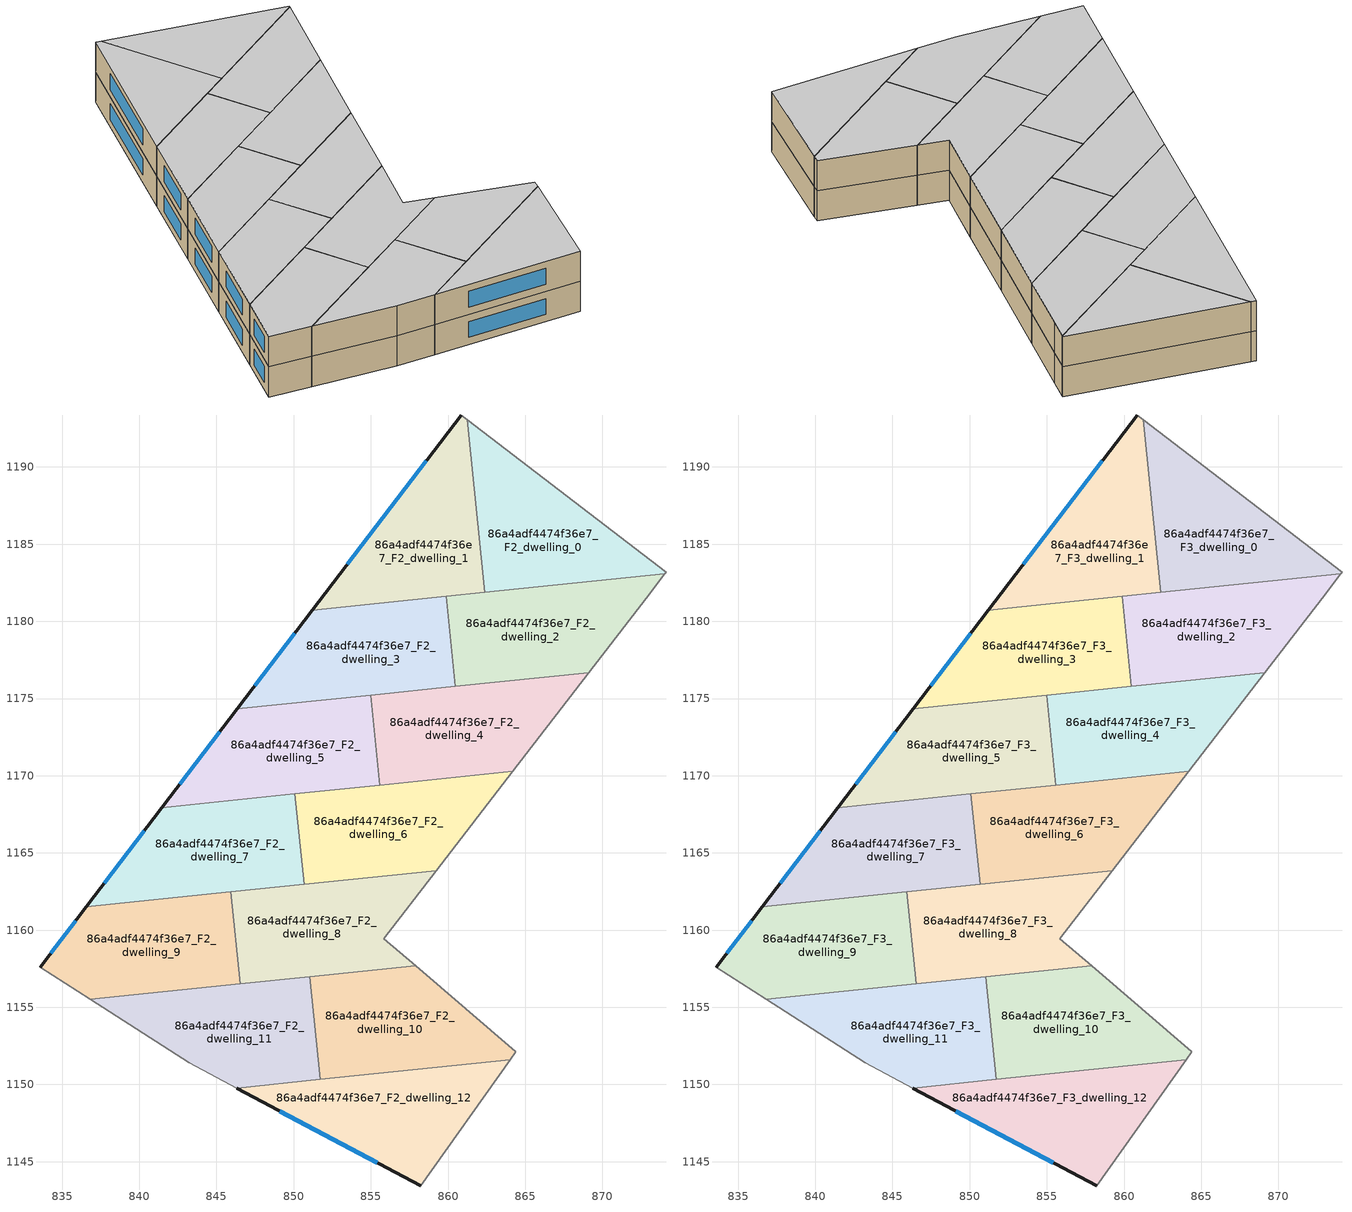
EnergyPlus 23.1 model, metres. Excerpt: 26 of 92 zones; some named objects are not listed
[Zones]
86a4adf4474f36e7_F2_dwelling_0
 floor to 86a4adf4474f36e7_F1_dwelling_0 (EU_floor_Construction): 874.12,1183.18 874.03,1183.07 862.39,1181.87 861.23,1193.07 z6
 wall adiabatic (EU_wall_Construction): 874.03,1183.07 874.12,1183.18 861.23,1193.07 z6:9
 wall to 86a4adf4474f36e7_F2_dwelling_1 (EU_wall_Construction): 861.23,1193.07 862.39,1181.87 z6:9
 wall to 86a4adf4474f36e7_F2_dwelling_2 (EU_wall_Construction): 862.39,1181.87 874.03,1183.07 z6:9
86a4adf4474f36e7_F2_dwelling_1
 floor to 86a4adf4474f36e7_F1_dwelling_1 (EU_floor_Construction): 861.23,1193.07 862.39,1181.87 851.21,1180.72 860.85,1193.37 z6
 wall outside (EU_wall_Construction): 860.85,1193.37 851.21,1180.72 z6:9
 wall adiabatic (EU_wall_Construction): 861.23,1193.07 860.85,1193.37 z6:9
 wall to 86a4adf4474f36e7_F2_dwelling_3 (EU_wall_Construction): 851.21,1180.72 859.88,1181.61 z6:9
 wall to 86a4adf4474f36e7_F2_dwelling_2 (EU_wall_Construction): 859.88,1181.61 862.39,1181.87 z6:9
 window (EU_Window_Construction): 858.59,1190.4 853.48,1183.69 z6.7:8.3
86a4adf4474f36e7_F2_dwelling_10
 floor to 86a4adf4474f36e7_F1_dwelling_10 (EU_floor_Construction): 864.39,1152.12 864.01,1151.59 851.72,1150.33 851.04,1156.98 857.9,1157.68 z6
 wall adiabatic (EU_wall_Construction): 864.01,1151.59 864.39,1152.12 857.9,1157.68 z6:9
 wall to 86a4adf4474f36e7_F2_dwelling_11 (EU_wall_Construction): 851.04,1156.98 851.72,1150.33 z6:9
 wall to 86a4adf4474f36e7_F2_dwelling_12 (EU_wall_Construction): 851.72,1150.33 864.01,1151.59 z6:9
 wall to 86a4adf4474f36e7_F2_dwelling_8 (EU_wall_Construction): 857.9,1157.68 851.04,1156.98 z6:9
86a4adf4474f36e7_F2_dwelling_11
 floor to 86a4adf4474f36e7_F1_dwelling_11 (EU_floor_Construction): 851.04,1156.98 851.72,1150.33 846.3,1149.77 843.22,1151.41 836.81,1155.51 z6
 wall adiabatic (EU_wall_Construction): 836.81,1155.51 843.22,1151.41 846.3,1149.77 z6:9
 wall to 86a4adf4474f36e7_F2_dwelling_9 (EU_wall_Construction): 846.53,1156.51 836.81,1155.51 z6:9
 wall to 86a4adf4474f36e7_F2_dwelling_12 (EU_wall_Construction): 846.3,1149.77 851.72,1150.33 z6:9
 wall to 86a4adf4474f36e7_F2_dwelling_8 (EU_wall_Construction): 851.04,1156.98 846.53,1156.51 z6:9
86a4adf4474f36e7_F2_dwelling_12
 floor to 86a4adf4474f36e7_F1_dwelling_12 (EU_floor_Construction): 864.01,1151.59 858.22,1143.43 846.3,1149.77 z6
 wall outside (EU_wall_Construction): 846.3,1149.77 858.22,1143.43 z6:9
 wall adiabatic (EU_wall_Construction): 858.22,1143.43 864.01,1151.59 z6:9
 window (EU_Window_Construction): 849.1,1148.28 855.42,1144.92 z6.7:8.3
86a4adf4474f36e7_F2_dwelling_2
 floor to 86a4adf4474f36e7_F1_dwelling_2 (EU_floor_Construction): 874.03,1183.07 872.83,1181.5 869.12,1176.68 860.48,1175.79 859.88,1181.61 z6
 wall adiabatic (EU_wall_Construction): 869.12,1176.68 872.83,1181.5 874.03,1183.07 z6:9
 wall to 86a4adf4474f36e7_F2_dwelling_3 (EU_wall_Construction): 859.88,1181.61 860.48,1175.79 z6:9
 wall to 86a4adf4474f36e7_F2_dwelling_4 (EU_wall_Construction): 860.48,1175.79 869.12,1176.68 z6:9
86a4adf4474f36e7_F2_dwelling_3
 floor to 86a4adf4474f36e7_F1_dwelling_3 (EU_floor_Construction): 859.88,1181.61 860.48,1175.79 846.34,1174.34 851.21,1180.72 z6
 wall outside (EU_wall_Construction): 851.21,1180.72 846.34,1174.34 z6:9
 wall to 86a4adf4474f36e7_F2_dwelling_5 (EU_wall_Construction): 846.34,1174.34 854.98,1175.23 z6:9
 wall to 86a4adf4474f36e7_F2_dwelling_4 (EU_wall_Construction): 854.98,1175.23 860.48,1175.79 z6:9
 window (EU_Window_Construction): 850.07,1179.22 847.49,1175.84 z6.7:8.3
86a4adf4474f36e7_F2_dwelling_4
 floor to 86a4adf4474f36e7_F1_dwelling_4 (EU_floor_Construction): 869.12,1176.68 864.19,1170.28 855.58,1169.39 854.98,1175.23 z6
 wall to 86a4adf4474f36e7_F2_dwelling_5 (EU_wall_Construction): 854.98,1175.23 855.58,1169.39 z6:9
 wall adiabatic (EU_wall_Construction): 864.19,1170.28 869.12,1176.68 z6:9
 wall to 86a4adf4474f36e7_F2_dwelling_6 (EU_wall_Construction): 855.58,1169.39 864.19,1170.28 z6:9
86a4adf4474f36e7_F2_dwelling_5
 floor to 86a4adf4474f36e7_F1_dwelling_5 (EU_floor_Construction): 854.98,1175.23 855.58,1169.39 841.46,1167.94 846.34,1174.34 z6
 wall outside (EU_wall_Construction): 846.34,1174.34 841.46,1167.94 z6:9
 wall to 86a4adf4474f36e7_F2_dwelling_7 (EU_wall_Construction): 841.46,1167.94 850.07,1168.83 z6:9
 wall to 86a4adf4474f36e7_F2_dwelling_6 (EU_wall_Construction): 850.07,1168.83 855.58,1169.39 z6:9
 window (EU_Window_Construction): 845.2,1172.84 842.61,1169.44 z6.7:8.3
86a4adf4474f36e7_F2_dwelling_6
 floor to 86a4adf4474f36e7_F1_dwelling_6 (EU_floor_Construction): 864.19,1170.28 859.25,1163.86 850.67,1162.98 850.07,1168.83 z6
 wall to 86a4adf4474f36e7_F2_dwelling_7 (EU_wall_Construction): 850.07,1168.83 850.67,1162.98 z6:9
 wall adiabatic (EU_wall_Construction): 859.25,1163.86 864.19,1170.28 z6:9
 wall to 86a4adf4474f36e7_F2_dwelling_8 (EU_wall_Construction): 850.67,1162.98 859.25,1163.86 z6:9
86a4adf4474f36e7_F2_dwelling_7
 floor to 86a4adf4474f36e7_F1_dwelling_7 (EU_floor_Construction): 850.07,1168.83 850.67,1162.98 836.57,1161.53 841.46,1167.94 z6
 wall outside (EU_wall_Construction): 841.46,1167.94 836.57,1161.53 z6:9
 wall to 86a4adf4474f36e7_F2_dwelling_9 (EU_wall_Construction): 836.57,1161.53 845.91,1162.49 z6:9
 wall to 86a4adf4474f36e7_F2_dwelling_8 (EU_wall_Construction): 845.91,1162.49 850.67,1162.98 z6:9
 window (EU_Window_Construction): 840.32,1166.44 837.72,1163.03 z6.7:8.3
86a4adf4474f36e7_F2_dwelling_8
 floor to 86a4adf4474f36e7_F1_dwelling_8 (EU_floor_Construction): 859.25,1163.86 855.84,1159.44 857.9,1157.68 846.53,1156.51 845.91,1162.49 z6
 wall adiabatic (EU_wall_Construction): 857.9,1157.68 855.84,1159.44 859.25,1163.86 z6:9
 wall to 86a4adf4474f36e7_F2_dwelling_9 (EU_wall_Construction): 845.91,1162.49 846.53,1156.51 z6:9
86a4adf4474f36e7_F2_dwelling_9
 floor to 86a4adf4474f36e7_F1_dwelling_9 (EU_floor_Construction): 845.91,1162.49 846.53,1156.51 836.81,1155.51 833.57,1157.59 836.57,1161.53 z6
 wall outside (EU_wall_Construction): 836.57,1161.53 833.57,1157.59 z6:9
 wall adiabatic (EU_wall_Construction): 833.57,1157.59 836.81,1155.51 z6:9
 window (EU_Window_Construction): 835.87,1160.6 834.27,1158.51 z6.7:8.3
86a4adf4474f36e7_F3_dwelling_0
 floor to 86a4adf4474f36e7_F2_dwelling_0 (EU_floor_Construction): 874.12,1183.18 874.03,1183.07 862.39,1181.87 861.23,1193.07 z9
 wall adiabatic (EU_wall_Construction): 874.03,1183.07 874.12,1183.18 861.23,1193.07 z9:12
 wall to 86a4adf4474f36e7_F3_dwelling_1 (EU_wall_Construction): 861.23,1193.07 862.39,1181.87 z9:12
 wall to 86a4adf4474f36e7_F3_dwelling_2 (EU_wall_Construction): 862.39,1181.87 874.03,1183.07 z9:12
 ceiling to 86a4adf4474f36e7_F4_dwelling_0 (EU_floor_Construction): 874.03,1183.07 874.12,1183.18 861.23,1193.07 862.39,1181.87 z12
86a4adf4474f36e7_F3_dwelling_1
 floor to 86a4adf4474f36e7_F2_dwelling_1 (EU_floor_Construction): 861.23,1193.07 862.39,1181.87 851.21,1180.72 860.85,1193.37 z9
 wall outside (EU_wall_Construction): 860.85,1193.37 851.21,1180.72 z9:12
 wall adiabatic (EU_wall_Construction): 861.23,1193.07 860.85,1193.37 z9:12
 wall to 86a4adf4474f36e7_F3_dwelling_3 (EU_wall_Construction): 851.21,1180.72 859.88,1181.61 z9:12
 wall to 86a4adf4474f36e7_F3_dwelling_2 (EU_wall_Construction): 859.88,1181.61 862.39,1181.87 z9:12
 window (EU_Window_Construction): 858.59,1190.4 853.48,1183.69 z9.7:11.3
 ceiling to 86a4adf4474f36e7_F4_dwelling_1 (EU_floor_Construction): 862.39,1181.87 861.23,1193.07 860.85,1193.37 851.21,1180.72 z12
86a4adf4474f36e7_F3_dwelling_10
 floor to 86a4adf4474f36e7_F2_dwelling_10 (EU_floor_Construction): 864.39,1152.12 864.01,1151.59 851.72,1150.33 851.04,1156.98 857.9,1157.68 z9
 wall adiabatic (EU_wall_Construction): 864.01,1151.59 864.39,1152.12 857.9,1157.68 z9:12
 wall to 86a4adf4474f36e7_F3_dwelling_11 (EU_wall_Construction): 851.04,1156.98 851.72,1150.33 z9:12
 wall to 86a4adf4474f36e7_F3_dwelling_12 (EU_wall_Construction): 851.72,1150.33 864.01,1151.59 z9:12
 wall to 86a4adf4474f36e7_F3_dwelling_8 (EU_wall_Construction): 857.9,1157.68 851.04,1156.98 z9:12
 ceiling to 86a4adf4474f36e7_F4_dwelling_10 (EU_floor_Construction): 864.01,1151.59 864.39,1152.12 857.9,1157.68 851.04,1156.98 851.72,1150.33 z12
86a4adf4474f36e7_F3_dwelling_11
 floor to 86a4adf4474f36e7_F2_dwelling_11 (EU_floor_Construction): 851.04,1156.98 851.72,1150.33 846.3,1149.77 843.22,1151.41 836.81,1155.51 z9
 wall adiabatic (EU_wall_Construction): 836.81,1155.51 843.22,1151.41 846.3,1149.77 z9:12
 wall to 86a4adf4474f36e7_F3_dwelling_9 (EU_wall_Construction): 846.53,1156.51 836.81,1155.51 z9:12
 wall to 86a4adf4474f36e7_F3_dwelling_12 (EU_wall_Construction): 846.3,1149.77 851.72,1150.33 z9:12
 wall to 86a4adf4474f36e7_F3_dwelling_8 (EU_wall_Construction): 851.04,1156.98 846.53,1156.51 z9:12
 ceiling to 86a4adf4474f36e7_F4_dwelling_11 (EU_floor_Construction): 851.72,1150.33 851.04,1156.98 836.81,1155.51 843.22,1151.41 846.3,1149.77 z12
86a4adf4474f36e7_F3_dwelling_12
 floor to 86a4adf4474f36e7_F2_dwelling_12 (EU_floor_Construction): 864.01,1151.59 858.22,1143.43 846.3,1149.77 z9
 wall outside (EU_wall_Construction): 846.3,1149.77 858.22,1143.43 z9:12
 wall adiabatic (EU_wall_Construction): 858.22,1143.43 864.01,1151.59 z9:12
 window (EU_Window_Construction): 849.1,1148.28 855.42,1144.92 z9.7:11.3
 ceiling to 86a4adf4474f36e7_F4_dwelling_12 (EU_floor_Construction): 858.22,1143.43 864.01,1151.59 846.3,1149.77 z12
86a4adf4474f36e7_F3_dwelling_2
 floor to 86a4adf4474f36e7_F2_dwelling_2 (EU_floor_Construction): 874.03,1183.07 872.83,1181.5 869.12,1176.68 860.48,1175.79 859.88,1181.61 z9
 wall adiabatic (EU_wall_Construction): 869.12,1176.68 872.83,1181.5 874.03,1183.07 z9:12
 wall to 86a4adf4474f36e7_F3_dwelling_3 (EU_wall_Construction): 859.88,1181.61 860.48,1175.79 z9:12
 wall to 86a4adf4474f36e7_F3_dwelling_4 (EU_wall_Construction): 860.48,1175.79 869.12,1176.68 z9:12
 ceiling to 86a4adf4474f36e7_F4_dwelling_2 (EU_floor_Construction): 869.12,1176.68 872.83,1181.5 874.03,1183.07 859.88,1181.61 860.48,1175.79 z12
86a4adf4474f36e7_F3_dwelling_3
 floor to 86a4adf4474f36e7_F2_dwelling_3 (EU_floor_Construction): 859.88,1181.61 860.48,1175.79 846.34,1174.34 851.21,1180.72 z9
 wall outside (EU_wall_Construction): 851.21,1180.72 846.34,1174.34 z9:12
 wall to 86a4adf4474f36e7_F3_dwelling_5 (EU_wall_Construction): 846.34,1174.34 854.98,1175.23 z9:12
 wall to 86a4adf4474f36e7_F3_dwelling_4 (EU_wall_Construction): 854.98,1175.23 860.48,1175.79 z9:12
 window (EU_Window_Construction): 850.07,1179.22 847.49,1175.84 z9.7:11.3
 ceiling to 86a4adf4474f36e7_F4_dwelling_3 (EU_floor_Construction): 860.48,1175.79 859.88,1181.61 851.21,1180.72 846.34,1174.34 z12
86a4adf4474f36e7_F3_dwelling_4
 floor to 86a4adf4474f36e7_F2_dwelling_4 (EU_floor_Construction): 869.12,1176.68 864.19,1170.28 855.58,1169.39 854.98,1175.23 z9
 wall to 86a4adf4474f36e7_F3_dwelling_5 (EU_wall_Construction): 854.98,1175.23 855.58,1169.39 z9:12
 wall adiabatic (EU_wall_Construction): 864.19,1170.28 869.12,1176.68 z9:12
 wall to 86a4adf4474f36e7_F3_dwelling_6 (EU_wall_Construction): 855.58,1169.39 864.19,1170.28 z9:12
 ceiling to 86a4adf4474f36e7_F4_dwelling_4 (EU_floor_Construction): 864.19,1170.28 869.12,1176.68 854.98,1175.23 855.58,1169.39 z12
86a4adf4474f36e7_F3_dwelling_5
 floor to 86a4adf4474f36e7_F2_dwelling_5 (EU_floor_Construction): 854.98,1175.23 855.58,1169.39 841.46,1167.94 846.34,1174.34 z9
 wall outside (EU_wall_Construction): 846.34,1174.34 841.46,1167.94 z9:12
 wall to 86a4adf4474f36e7_F3_dwelling_7 (EU_wall_Construction): 841.46,1167.94 850.07,1168.83 z9:12
 wall to 86a4adf4474f36e7_F3_dwelling_6 (EU_wall_Construction): 850.07,1168.83 855.58,1169.39 z9:12
 window (EU_Window_Construction): 845.2,1172.84 842.61,1169.44 z9.7:11.3
 ceiling to 86a4adf4474f36e7_F4_dwelling_5 (EU_floor_Construction): 855.58,1169.39 854.98,1175.23 846.34,1174.34 841.46,1167.94 z12
86a4adf4474f36e7_F3_dwelling_6
 floor to 86a4adf4474f36e7_F2_dwelling_6 (EU_floor_Construction): 864.19,1170.28 859.25,1163.86 850.67,1162.98 850.07,1168.83 z9
 wall to 86a4adf4474f36e7_F3_dwelling_7 (EU_wall_Construction): 850.07,1168.83 850.67,1162.98 z9:12
 wall adiabatic (EU_wall_Construction): 859.25,1163.86 864.19,1170.28 z9:12
 wall to 86a4adf4474f36e7_F3_dwelling_8 (EU_wall_Construction): 850.67,1162.98 859.25,1163.86 z9:12
 ceiling to 86a4adf4474f36e7_F4_dwelling_6 (EU_floor_Construction): 859.25,1163.86 864.19,1170.28 850.07,1168.83 850.67,1162.98 z12
86a4adf4474f36e7_F3_dwelling_7
 floor to 86a4adf4474f36e7_F2_dwelling_7 (EU_floor_Construction): 850.07,1168.83 850.67,1162.98 836.57,1161.53 841.46,1167.94 z9
 wall outside (EU_wall_Construction): 841.46,1167.94 836.57,1161.53 z9:12
 wall to 86a4adf4474f36e7_F3_dwelling_9 (EU_wall_Construction): 836.57,1161.53 845.91,1162.49 z9:12
 wall to 86a4adf4474f36e7_F3_dwelling_8 (EU_wall_Construction): 845.91,1162.49 850.67,1162.98 z9:12
 window (EU_Window_Construction): 840.32,1166.44 837.72,1163.03 z9.7:11.3
 ceiling to 86a4adf4474f36e7_F4_dwelling_7 (EU_floor_Construction): 850.67,1162.98 850.07,1168.83 841.46,1167.94 836.57,1161.53 z12
86a4adf4474f36e7_F3_dwelling_8
 floor to 86a4adf4474f36e7_F2_dwelling_8 (EU_floor_Construction): 859.25,1163.86 855.84,1159.44 857.9,1157.68 846.53,1156.51 845.91,1162.49 z9
 wall adiabatic (EU_wall_Construction): 857.9,1157.68 855.84,1159.44 859.25,1163.86 z9:12
 wall to 86a4adf4474f36e7_F3_dwelling_9 (EU_wall_Construction): 845.91,1162.49 846.53,1156.51 z9:12
 ceiling to 86a4adf4474f36e7_F4_dwelling_8 (EU_floor_Construction): 857.9,1157.68 855.84,1159.44 859.25,1163.86 845.91,1162.49 846.53,1156.51 z12
86a4adf4474f36e7_F3_dwelling_9
 floor to 86a4adf4474f36e7_F2_dwelling_9 (EU_floor_Construction): 845.91,1162.49 846.53,1156.51 836.81,1155.51 833.57,1157.59 836.57,1161.53 z9
 wall outside (EU_wall_Construction): 836.57,1161.53 833.57,1157.59 z9:12
 wall adiabatic (EU_wall_Construction): 833.57,1157.59 836.81,1155.51 z9:12
 window (EU_Window_Construction): 835.87,1160.6 834.27,1158.51 z9.7:11.3
 ceiling to 86a4adf4474f36e7_F4_dwelling_9 (EU_floor_Construction): 846.53,1156.51 845.91,1162.49 836.57,1161.53 833.57,1157.59 836.81,1155.51 z12
[Building]
EU S2 Campaign: North Axis=0; Terrain=City; Solar Distribution=FullExterior
[Site:Location]
Budapest.Ferenc.Liszt.Intl.AP: Latitude=47.437; Longitude=19.256; Time Zone=1; Elevation=185
[SizingPeriod:WeatherFileDays]
AnnualSizingPeriod: Begin Month=1; Begin Day of Month=1; End Month=12; End Day of Month=31; Day of Week for Start Day=Monday; Use Weather File Daylight Saving Period=No; Use Weather File Rain and Snow Indicators=No
[MATERIAL]
EU_InternalMass_Material: Roughness=MediumRough; Thickness=0.1; Conductivity=1; Density=1800; Specific Heat=900; Thermal Absorptance=0.9; Solar Absorptance=0.7; Visible Absorptance=0.7
[MATERIAL:NOMASS] Roughness=MediumRough; Thermal Absorptance=0.9; Solar Absorptance=0.7; Visible Absorptance=0.7
Name | Thermal Resistance
EU_wall_NoMass | 0.832559
EU_floor_NoMass | 0.872794
[WINDOWMATERIAL:SIMPLEGLAZINGSYSTEM]
EU_Window_SimpleGlazing: UFactor=2.79869; Solar Heat Gain Coefficient=0.75; Visible Transmittance=0.75
[CONSTRUCTION]
EU_wall_Construction: EU_wall_NoMass
EU_floor_Construction: EU_floor_NoMass
EU_Window_Construction: EU_Window_SimpleGlazing
EU_InternalMass_Construction: EU_InternalMass_Material
[ZONE] Type=1; Multiplier=1; Ceiling Height=autocalculate; Floor Area=autocalculate; Part of Total Floor Area=Yes
Name | Volume
86a4adf4474f36e7_F2_dwelling_0; 86a4adf4474f36e7_F3_dwelling_0 | 201.235
86a4adf4474f36e7_F2_dwelling_1; 86a4adf4474f36e7_F3_dwelling_1; 86a4adf4474f36e7_F2_dwelling_7; 86a4adf4474f36e7_F3_dwelling_7 | 201.223
86a4adf4474f36e7_F2_dwelling_10; 86a4adf4474f36e7_F3_dwelling_10 | 201.226
86a4adf4474f36e7_F2_dwelling_11; 86a4adf4474f36e7_F3_dwelling_11 | 201.24
86a4adf4474f36e7_F2_dwelling_12; 86a4adf4474f36e7_F3_dwelling_12 | 201.221
86a4adf4474f36e7_F2_dwelling_2; 86a4adf4474f36e7_F3_dwelling_2; 86a4adf4474f36e7_F2_dwelling_8; 86a4adf4474f36e7_F3_dwelling_8 | 201.218
86a4adf4474f36e7_F2_dwelling_3; 86a4adf4474f36e7_F3_dwelling_3 | 201.192
86a4adf4474f36e7_F2_dwelling_4; 86a4adf4474f36e7_F3_dwelling_4 | 201.239
86a4adf4474f36e7_F2_dwelling_5; 86a4adf4474f36e7_F3_dwelling_5 | 201.242
86a4adf4474f36e7_F2_dwelling_6; 86a4adf4474f36e7_F3_dwelling_6 | 201.22
86a4adf4474f36e7_F2_dwelling_9; 86a4adf4474f36e7_F3_dwelling_9 | 201.194
[INTERNALMASS] Construction=EU_InternalMass_Construction
Name | Zone or ZoneList | Surface Area
86a4adf4474f36e7_F2_dwelling_0_EU_InternalMass | 86a4adf4474f36e7_F2_dwelling_0 | 67.0786
86a4adf4474f36e7_F2_dwelling_1_EU_InternalMass | 86a4adf4474f36e7_F2_dwelling_1 | 67.0716
86a4adf4474f36e7_F2_dwelling_2_EU_InternalMass | 86a4adf4474f36e7_F2_dwelling_2 | 67.0738
86a4adf4474f36e7_F2_dwelling_3_EU_InternalMass | 86a4adf4474f36e7_F2_dwelling_3 | 67.0647
86a4adf4474f36e7_F2_dwelling_4_EU_InternalMass | 86a4adf4474f36e7_F2_dwelling_4 | 67.0797
86a4adf4474f36e7_F2_dwelling_5_EU_InternalMass | 86a4adf4474f36e7_F2_dwelling_5 | 67.0796
86a4adf4474f36e7_F2_dwelling_6_EU_InternalMass | 86a4adf4474f36e7_F2_dwelling_6 | 67.0741
86a4adf4474f36e7_F2_dwelling_7_EU_InternalMass | 86a4adf4474f36e7_F2_dwelling_7 | 67.0757
86a4adf4474f36e7_F2_dwelling_8_EU_InternalMass | 86a4adf4474f36e7_F2_dwelling_8 | 67.0721
86a4adf4474f36e7_F2_dwelling_9_EU_InternalMass | 86a4adf4474f36e7_F2_dwelling_9 | 67.0655
86a4adf4474f36e7_F2_dwelling_10_EU_InternalMass | 86a4adf4474f36e7_F2_dwelling_10 | 67.0737
86a4adf4474f36e7_F2_dwelling_11_EU_InternalMass | 86a4adf4474f36e7_F2_dwelling_11 | 67.0805
86a4adf4474f36e7_F2_dwelling_12_EU_InternalMass | 86a4adf4474f36e7_F2_dwelling_12 | 67.0738
86a4adf4474f36e7_F3_dwelling_0_EU_InternalMass | 86a4adf4474f36e7_F3_dwelling_0 | 67.0786
86a4adf4474f36e7_F3_dwelling_1_EU_InternalMass | 86a4adf4474f36e7_F3_dwelling_1 | 67.0716
86a4adf4474f36e7_F3_dwelling_2_EU_InternalMass | 86a4adf4474f36e7_F3_dwelling_2 | 67.0738
86a4adf4474f36e7_F3_dwelling_3_EU_InternalMass | 86a4adf4474f36e7_F3_dwelling_3 | 67.0647
86a4adf4474f36e7_F3_dwelling_4_EU_InternalMass | 86a4adf4474f36e7_F3_dwelling_4 | 67.0797
86a4adf4474f36e7_F3_dwelling_5_EU_InternalMass | 86a4adf4474f36e7_F3_dwelling_5 | 67.0796
86a4adf4474f36e7_F3_dwelling_6_EU_InternalMass | 86a4adf4474f36e7_F3_dwelling_6 | 67.0741
86a4adf4474f36e7_F3_dwelling_7_EU_InternalMass | 86a4adf4474f36e7_F3_dwelling_7 | 67.0757
86a4adf4474f36e7_F3_dwelling_8_EU_InternalMass | 86a4adf4474f36e7_F3_dwelling_8 | 67.0721
86a4adf4474f36e7_F3_dwelling_9_EU_InternalMass | 86a4adf4474f36e7_F3_dwelling_9 | 67.0655
86a4adf4474f36e7_F3_dwelling_10_EU_InternalMass | 86a4adf4474f36e7_F3_dwelling_10 | 67.0737
86a4adf4474f36e7_F3_dwelling_11_EU_InternalMass | 86a4adf4474f36e7_F3_dwelling_11 | 67.0805
86a4adf4474f36e7_F3_dwelling_12_EU_InternalMass | 86a4adf4474f36e7_F3_dwelling_12 | 67.0738
[OTHEREQUIPMENT] Fuel Type=Electricity; Design Level Calculation Method=Watts/Area; Power per Zone Floor Area=1; Fraction Latent=0; Fraction Radiant=0; Fraction Lost=0; Carbon Dioxide Generation Rate=0; EndUse Subcategory=EU_Step8_InternalGains
Name | Zone or ZoneList or Space or SpaceList | Schedule
EU_Step8_InternalGain_86a4adf4474f36e7_F2_dwelling_0_f000 | 86a4adf4474f36e7_F2_dwelling_0 | EU_Step8_GainSchedule_86a4adf4474f36e7_F2_dwelling_0_f000
EU_Step8_InternalGain_86a4adf4474f36e7_F2_dwelling_1_f000 | 86a4adf4474f36e7_F2_dwelling_1 | EU_Step8_GainSchedule_86a4adf4474f36e7_F2_dwelling_1_f000
EU_Step8_InternalGain_86a4adf4474f36e7_F2_dwelling_2_f000 | 86a4adf4474f36e7_F2_dwelling_2 | EU_Step8_GainSchedule_86a4adf4474f36e7_F2_dwelling_2_f000
EU_Step8_InternalGain_86a4adf4474f36e7_F2_dwelling_3_f000 | 86a4adf4474f36e7_F2_dwelling_3 | EU_Step8_GainSchedule_86a4adf4474f36e7_F2_dwelling_3_f000
EU_Step8_InternalGain_86a4adf4474f36e7_F2_dwelling_4_f000 | 86a4adf4474f36e7_F2_dwelling_4 | EU_Step8_GainSchedule_86a4adf4474f36e7_F2_dwelling_4_f000
EU_Step8_InternalGain_86a4adf4474f36e7_F2_dwelling_5_f000 | 86a4adf4474f36e7_F2_dwelling_5 | EU_Step8_GainSchedule_86a4adf4474f36e7_F2_dwelling_5_f000
EU_Step8_InternalGain_86a4adf4474f36e7_F2_dwelling_6_f000 | 86a4adf4474f36e7_F2_dwelling_6 | EU_Step8_GainSchedule_86a4adf4474f36e7_F2_dwelling_6_f000
EU_Step8_InternalGain_86a4adf4474f36e7_F2_dwelling_7_f000 | 86a4adf4474f36e7_F2_dwelling_7 | EU_Step8_GainSchedule_86a4adf4474f36e7_F2_dwelling_7_f000
EU_Step8_InternalGain_86a4adf4474f36e7_F2_dwelling_8_f000 | 86a4adf4474f36e7_F2_dwelling_8 | EU_Step8_GainSchedule_86a4adf4474f36e7_F2_dwelling_8_f000
EU_Step8_InternalGain_86a4adf4474f36e7_F2_dwelling_9_f000 | 86a4adf4474f36e7_F2_dwelling_9 | EU_Step8_GainSchedule_86a4adf4474f36e7_F2_dwelling_9_f000
EU_Step8_InternalGain_86a4adf4474f36e7_F2_dwelling_10_f000 | 86a4adf4474f36e7_F2_dwelling_10 | EU_Step8_GainSchedule_86a4adf4474f36e7_F2_dwelling_10_f000
EU_Step8_InternalGain_86a4adf4474f36e7_F2_dwelling_11_f000 | 86a4adf4474f36e7_F2_dwelling_11 | EU_Step8_GainSchedule_86a4adf4474f36e7_F2_dwelling_11_f000
EU_Step8_InternalGain_86a4adf4474f36e7_F2_dwelling_12_f000 | 86a4adf4474f36e7_F2_dwelling_12 | EU_Step8_GainSchedule_86a4adf4474f36e7_F2_dwelling_12_f000
EU_Step8_InternalGain_86a4adf4474f36e7_F3_dwelling_0_f000 | 86a4adf4474f36e7_F3_dwelling_0 | EU_Step8_GainSchedule_86a4adf4474f36e7_F3_dwelling_0_f000
EU_Step8_InternalGain_86a4adf4474f36e7_F3_dwelling_1_f000 | 86a4adf4474f36e7_F3_dwelling_1 | EU_Step8_GainSchedule_86a4adf4474f36e7_F3_dwelling_1_f000
EU_Step8_InternalGain_86a4adf4474f36e7_F3_dwelling_2_f000 | 86a4adf4474f36e7_F3_dwelling_2 | EU_Step8_GainSchedule_86a4adf4474f36e7_F3_dwelling_2_f000
EU_Step8_InternalGain_86a4adf4474f36e7_F3_dwelling_3_f000 | 86a4adf4474f36e7_F3_dwelling_3 | EU_Step8_GainSchedule_86a4adf4474f36e7_F3_dwelling_3_f000
EU_Step8_InternalGain_86a4adf4474f36e7_F3_dwelling_4_f000 | 86a4adf4474f36e7_F3_dwelling_4 | EU_Step8_GainSchedule_86a4adf4474f36e7_F3_dwelling_4_f000
EU_Step8_InternalGain_86a4adf4474f36e7_F3_dwelling_5_f000 | 86a4adf4474f36e7_F3_dwelling_5 | EU_Step8_GainSchedule_86a4adf4474f36e7_F3_dwelling_5_f000
EU_Step8_InternalGain_86a4adf4474f36e7_F3_dwelling_6_f000 | 86a4adf4474f36e7_F3_dwelling_6 | EU_Step8_GainSchedule_86a4adf4474f36e7_F3_dwelling_6_f000
EU_Step8_InternalGain_86a4adf4474f36e7_F3_dwelling_7_f000 | 86a4adf4474f36e7_F3_dwelling_7 | EU_Step8_GainSchedule_86a4adf4474f36e7_F3_dwelling_7_f000
EU_Step8_InternalGain_86a4adf4474f36e7_F3_dwelling_8_f000 | 86a4adf4474f36e7_F3_dwelling_8 | EU_Step8_GainSchedule_86a4adf4474f36e7_F3_dwelling_8_f000
EU_Step8_InternalGain_86a4adf4474f36e7_F3_dwelling_9_f000 | 86a4adf4474f36e7_F3_dwelling_9 | EU_Step8_GainSchedule_86a4adf4474f36e7_F3_dwelling_9_f000
EU_Step8_InternalGain_86a4adf4474f36e7_F3_dwelling_10_f000 | 86a4adf4474f36e7_F3_dwelling_10 | EU_Step8_GainSchedule_86a4adf4474f36e7_F3_dwelling_10_f000
EU_Step8_InternalGain_86a4adf4474f36e7_F3_dwelling_11_f000 | 86a4adf4474f36e7_F3_dwelling_11 | EU_Step8_GainSchedule_86a4adf4474f36e7_F3_dwelling_11_f000
EU_Step8_InternalGain_86a4adf4474f36e7_F3_dwelling_12_f000 | 86a4adf4474f36e7_F3_dwelling_12 | EU_Step8_GainSchedule_86a4adf4474f36e7_F3_dwelling_12_f000
[ZONEVENTILATION:DESIGNFLOWRATE] Schedule=EU_AlwaysOn; Design Flow Rate Calculation Method=AirChanges/Hour; Air Changes per Hour=0.475469; Ventilation Type=Natural; Fan Pressure Rise=0; Fan Total Efficiency=1; Constant Term Coefficient=1; Temperature Term Coefficient=0; Velocity Term Coefficient=0; Velocity Squared Term Coefficient=0; Minimum Indoor Temperature=-100; Maximum Indoor Temperature=100; Delta Temperature=-100; Minimum Outdoor Temperature=-100; Maximum Outdoor Temperature=100; Maximum Wind Speed=40
Name | Zone or ZoneList or Space or SpaceList
EU_ConstantAir_86a4adf4474f36e7_F2_dwelling_0 | 86a4adf4474f36e7_F2_dwelling_0
EU_ConstantAir_86a4adf4474f36e7_F2_dwelling_1 | 86a4adf4474f36e7_F2_dwelling_1
EU_ConstantAir_86a4adf4474f36e7_F2_dwelling_2 | 86a4adf4474f36e7_F2_dwelling_2
EU_ConstantAir_86a4adf4474f36e7_F2_dwelling_3 | 86a4adf4474f36e7_F2_dwelling_3
EU_ConstantAir_86a4adf4474f36e7_F2_dwelling_4 | 86a4adf4474f36e7_F2_dwelling_4
EU_ConstantAir_86a4adf4474f36e7_F2_dwelling_5 | 86a4adf4474f36e7_F2_dwelling_5
EU_ConstantAir_86a4adf4474f36e7_F2_dwelling_6 | 86a4adf4474f36e7_F2_dwelling_6
EU_ConstantAir_86a4adf4474f36e7_F2_dwelling_7 | 86a4adf4474f36e7_F2_dwelling_7
EU_ConstantAir_86a4adf4474f36e7_F2_dwelling_8 | 86a4adf4474f36e7_F2_dwelling_8
EU_ConstantAir_86a4adf4474f36e7_F2_dwelling_9 | 86a4adf4474f36e7_F2_dwelling_9
EU_ConstantAir_86a4adf4474f36e7_F2_dwelling_10 | 86a4adf4474f36e7_F2_dwelling_10
EU_ConstantAir_86a4adf4474f36e7_F2_dwelling_11 | 86a4adf4474f36e7_F2_dwelling_11
EU_ConstantAir_86a4adf4474f36e7_F2_dwelling_12 | 86a4adf4474f36e7_F2_dwelling_12
EU_ConstantAir_86a4adf4474f36e7_F3_dwelling_0 | 86a4adf4474f36e7_F3_dwelling_0
EU_ConstantAir_86a4adf4474f36e7_F3_dwelling_1 | 86a4adf4474f36e7_F3_dwelling_1
EU_ConstantAir_86a4adf4474f36e7_F3_dwelling_2 | 86a4adf4474f36e7_F3_dwelling_2
EU_ConstantAir_86a4adf4474f36e7_F3_dwelling_3 | 86a4adf4474f36e7_F3_dwelling_3
EU_ConstantAir_86a4adf4474f36e7_F3_dwelling_4 | 86a4adf4474f36e7_F3_dwelling_4
EU_ConstantAir_86a4adf4474f36e7_F3_dwelling_5 | 86a4adf4474f36e7_F3_dwelling_5
EU_ConstantAir_86a4adf4474f36e7_F3_dwelling_6 | 86a4adf4474f36e7_F3_dwelling_6
EU_ConstantAir_86a4adf4474f36e7_F3_dwelling_7 | 86a4adf4474f36e7_F3_dwelling_7
EU_ConstantAir_86a4adf4474f36e7_F3_dwelling_8 | 86a4adf4474f36e7_F3_dwelling_8
EU_ConstantAir_86a4adf4474f36e7_F3_dwelling_9 | 86a4adf4474f36e7_F3_dwelling_9
EU_ConstantAir_86a4adf4474f36e7_F3_dwelling_10 | 86a4adf4474f36e7_F3_dwelling_10
EU_ConstantAir_86a4adf4474f36e7_F3_dwelling_11 | 86a4adf4474f36e7_F3_dwelling_11
EU_ConstantAir_86a4adf4474f36e7_F3_dwelling_12 | 86a4adf4474f36e7_F3_dwelling_12
[HVACTEMPLATE:THERMOSTAT] Constant Heating Setpoint=20; Constant Cooling Setpoint=50
EU_HeatOnly_86a4adf4474f36e7_F2_dwelling_2; EU_HeatOnly_86a4adf4474f36e7_F2_dwelling_3; EU_HeatOnly_86a4adf4474f36e7_F2_dwelling_4; EU_HeatOnly_86a4adf4474f36e7_F2_dwelling_5; EU_HeatOnly_86a4adf4474f36e7_F2_dwelling_6; EU_HeatOnly_86a4adf4474f36e7_F2_dwelling_7; EU_HeatOnly_86a4adf4474f36e7_F2_dwelling_8; EU_HeatOnly_86a4adf4474f36e7_F2_dwelling_9; EU_HeatOnly_86a4adf4474f36e7_F2_dwelling_10; EU_HeatOnly_86a4adf4474f36e7_F2_dwelling_11; EU_HeatOnly_86a4adf4474f36e7_F2_dwelling_12; EU_HeatOnly_86a4adf4474f36e7_F3_dwelling_0; EU_HeatOnly_86a4adf4474f36e7_F3_dwelling_1; EU_HeatOnly_86a4adf4474f36e7_F3_dwelling_2; EU_HeatOnly_86a4adf4474f36e7_F3_dwelling_3; EU_HeatOnly_86a4adf4474f36e7_F3_dwelling_4; EU_HeatOnly_86a4adf4474f36e7_F3_dwelling_5; EU_HeatOnly_86a4adf4474f36e7_F3_dwelling_6; EU_HeatOnly_86a4adf4474f36e7_F3_dwelling_7; EU_HeatOnly_86a4adf4474f36e7_F3_dwelling_8; EU_HeatOnly_86a4adf4474f36e7_F3_dwelling_9; EU_HeatOnly_86a4adf4474f36e7_F3_dwelling_10; EU_HeatOnly_86a4adf4474f36e7_F3_dwelling_11; EU_HeatOnly_86a4adf4474f36e7_F3_dwelling_12; EU_HeatOnly_86a4adf4474f36e7_F4_dwelling_0; EU_HeatOnly_86a4adf4474f36e7_F4_dwelling_1; EU_HeatOnly_86a4adf4474f36e7_F4_dwelling_2; EU_HeatOnly_86a4adf4474f36e7_F4_dwelling_3; EU_HeatOnly_86a4adf4474f36e7_F4_dwelling_4; EU_HeatOnly_86a4adf4474f36e7_F4_dwelling_5; EU_HeatOnly_86a4adf4474f36e7_F4_dwelling_6; EU_HeatOnly_86a4adf4474f36e7_F4_dwelling_7; EU_HeatOnly_86a4adf4474f36e7_F4_dwelling_8; EU_HeatOnly_86a4adf4474f36e7_F4_dwelling_9; EU_HeatOnly_86a4adf4474f36e7_F4_dwelling_10; EU_HeatOnly_86a4adf4474f36e7_F4_dwelling_11; EU_HeatOnly_86a4adf4474f36e7_F4_dwelling_12; EU_HeatOnly_86a4adf4474f36e7_F5_dwelling_0; EU_HeatOnly_86a4adf4474f36e7_F5_dwelling_1; EU_HeatOnly_86a4adf4474f36e7_F5_dwelling_2; EU_HeatOnly_86a4adf4474f36e7_F5_dwelling_3; EU_HeatOnly_86a4adf4474f36e7_F5_dwelling_4; EU_HeatOnly_86a4adf4474f36e7_F5_dwelling_5; EU_HeatOnly_86a4adf4474f36e7_F5_dwelling_6; EU_HeatOnly_86a4adf4474f36e7_F5_dwelling_7; EU_HeatOnly_86a4adf4474f36e7_F5_dwelling_8; EU_HeatOnly_86a4adf4474f36e7_F5_dwelling_9; EU_HeatOnly_86a4adf4474f36e7_F5_dwelling_10; EU_HeatOnly_86a4adf4474f36e7_F5_dwelling_11; EU_HeatOnly_86a4adf4474f36e7_F5_dwelling_12; EU_HeatOnly_86a4adf4474f36e7_F6_dwelling_0; EU_HeatOnly_86a4adf4474f36e7_F6_dwelling_1; EU_HeatOnly_86a4adf4474f36e7_F6_dwelling_2; EU_HeatOnly_86a4adf4474f36e7_F6_dwelling_3; EU_HeatOnly_86a4adf4474f36e7_F6_dwelling_4; EU_HeatOnly_86a4adf4474f36e7_F6_dwelling_5; EU_HeatOnly_86a4adf4474f36e7_F6_dwelling_6; EU_HeatOnly_86a4adf4474f36e7_F6_dwelling_7; EU_HeatOnly_86a4adf4474f36e7_F6_dwelling_8; EU_HeatOnly_86a4adf4474f36e7_F6_dwelling_9; EU_HeatOnly_86a4adf4474f36e7_F6_dwelling_10; EU_HeatOnly_86a4adf4474f36e7_F6_dwelling_11; EU_HeatOnly_86a4adf4474f36e7_F6_dwelling_12
[HVACTEMPLATE:ZONE:IDEALLOADSAIRSYSTEM] System Availability Schedule=EU_AlwaysOn; Maximum Heating Supply Air Temperature=50; Minimum Cooling Supply Air Temperature=13; Maximum Heating Supply Air Humidity Ratio=0.0156; Minimum Cooling Supply Air Humidity Ratio=0.0077; Heating Limit=NoLimit; Cooling Limit=NoLimit; Heating Availability Schedule=EU_AlwaysOn; Cooling Availability Schedule=EU_CoolingOff; Dehumidification Control Type=ConstantSensibleHeatRatio; Cooling Sensible Heat Ratio=0.7; Dehumidification Setpoint=60; Humidification Control Type=None; Humidification Setpoint=30; Outdoor Air Method=None; Outdoor Air Flow Rate per Person=0.00944; Outdoor Air Flow Rate per Zone Floor Area=0; Outdoor Air Flow Rate per Zone=0; Demand Controlled Ventilation Type=None; Outdoor Air Economizer Type=NoEconomizer; Heat Recovery Type=None; Sensible Heat Recovery Effectiveness=0.7; Latent Heat Recovery Effectiveness=0.65
Name | Template Thermostat
86a4adf4474f36e7_F2_dwelling_0 | EU_HeatOnly_86a4adf4474f36e7_F2_dwelling_0
86a4adf4474f36e7_F2_dwelling_1 | EU_HeatOnly_86a4adf4474f36e7_F2_dwelling_1
86a4adf4474f36e7_F2_dwelling_2 | EU_HeatOnly_86a4adf4474f36e7_F2_dwelling_2
86a4adf4474f36e7_F2_dwelling_3 | EU_HeatOnly_86a4adf4474f36e7_F2_dwelling_3
86a4adf4474f36e7_F2_dwelling_4 | EU_HeatOnly_86a4adf4474f36e7_F2_dwelling_4
86a4adf4474f36e7_F2_dwelling_5 | EU_HeatOnly_86a4adf4474f36e7_F2_dwelling_5
86a4adf4474f36e7_F2_dwelling_6 | EU_HeatOnly_86a4adf4474f36e7_F2_dwelling_6
86a4adf4474f36e7_F2_dwelling_7 | EU_HeatOnly_86a4adf4474f36e7_F2_dwelling_7
86a4adf4474f36e7_F2_dwelling_8 | EU_HeatOnly_86a4adf4474f36e7_F2_dwelling_8
86a4adf4474f36e7_F2_dwelling_9 | EU_HeatOnly_86a4adf4474f36e7_F2_dwelling_9
86a4adf4474f36e7_F2_dwelling_10 | EU_HeatOnly_86a4adf4474f36e7_F2_dwelling_10
86a4adf4474f36e7_F2_dwelling_11 | EU_HeatOnly_86a4adf4474f36e7_F2_dwelling_11
86a4adf4474f36e7_F2_dwelling_12 | EU_HeatOnly_86a4adf4474f36e7_F2_dwelling_12
86a4adf4474f36e7_F3_dwelling_0 | EU_HeatOnly_86a4adf4474f36e7_F3_dwelling_0
86a4adf4474f36e7_F3_dwelling_1 | EU_HeatOnly_86a4adf4474f36e7_F3_dwelling_1
86a4adf4474f36e7_F3_dwelling_2 | EU_HeatOnly_86a4adf4474f36e7_F3_dwelling_2
86a4adf4474f36e7_F3_dwelling_3 | EU_HeatOnly_86a4adf4474f36e7_F3_dwelling_3
86a4adf4474f36e7_F3_dwelling_4 | EU_HeatOnly_86a4adf4474f36e7_F3_dwelling_4
86a4adf4474f36e7_F3_dwelling_5 | EU_HeatOnly_86a4adf4474f36e7_F3_dwelling_5
86a4adf4474f36e7_F3_dwelling_6 | EU_HeatOnly_86a4adf4474f36e7_F3_dwelling_6
86a4adf4474f36e7_F3_dwelling_7 | EU_HeatOnly_86a4adf4474f36e7_F3_dwelling_7
86a4adf4474f36e7_F3_dwelling_8 | EU_HeatOnly_86a4adf4474f36e7_F3_dwelling_8
86a4adf4474f36e7_F3_dwelling_9 | EU_HeatOnly_86a4adf4474f36e7_F3_dwelling_9
86a4adf4474f36e7_F3_dwelling_10 | EU_HeatOnly_86a4adf4474f36e7_F3_dwelling_10
86a4adf4474f36e7_F3_dwelling_11 | EU_HeatOnly_86a4adf4474f36e7_F3_dwelling_11
86a4adf4474f36e7_F3_dwelling_12 | EU_HeatOnly_86a4adf4474f36e7_F3_dwelling_12
[SIZING:ZONE] Zone Cooling Design Supply Air Temperature Input Method=SupplyAirTemperature; Zone Cooling Design Supply Air Temperature=13; Zone Heating Design Supply Air Temperature Input Method=SupplyAirTemperature; Zone Heating Design Supply Air Temperature=50; Zone Cooling Design Supply Air Humidity Ratio=0.008; Zone Heating Design Supply Air Humidity Ratio=0.008; Cooling Design Air Flow Method=DesignDay; Cooling Design Air Flow Rate=0; Cooling Minimum Air Flow per Zone Floor Area=0.000762; Cooling Minimum Air Flow=0; Cooling Minimum Air Flow Fraction=0.2; Heating Design Air Flow Method=DesignDay; Heating Design Air Flow Rate=0; Heating Maximum Air Flow per Zone Floor Area=0.002032; Heating Maximum Air Flow=0.141576; Heating Maximum Air Flow Fraction=0.3; Account for Dedicated Outdoor Air System=No; Dedicated Outdoor Air System Control Strategy=NeutralSupplyAir; Dedicated Outdoor Air Low Setpoint Temperature for Design=autosize; Dedicated Outdoor Air High Setpoint Temperature for Design=autosize; Zone Load Sizing Method=Sensible Load Only No Latent Load; Zone Latent Cooling Design Supply Air Humidity Ratio Input Method=HumidityRatioDifference; Zone Cooling Design Supply Air Humidity Ratio Difference=0.005; Zone Latent Heating Design Supply Air Humidity Ratio Input Method=HumidityRatioDifference; Zone Humidification Design Supply Air Humidity Ratio Difference=0.005
86a4adf4474f36e7_F2_dwelling_0; 86a4adf4474f36e7_F2_dwelling_1; 86a4adf4474f36e7_F2_dwelling_2; 86a4adf4474f36e7_F2_dwelling_3; 86a4adf4474f36e7_F2_dwelling_4; 86a4adf4474f36e7_F2_dwelling_5; 86a4adf4474f36e7_F2_dwelling_6; 86a4adf4474f36e7_F2_dwelling_7; 86a4adf4474f36e7_F2_dwelling_8; 86a4adf4474f36e7_F2_dwelling_9; 86a4adf4474f36e7_F2_dwelling_10; 86a4adf4474f36e7_F2_dwelling_11; 86a4adf4474f36e7_F2_dwelling_12; 86a4adf4474f36e7_F3_dwelling_0; 86a4adf4474f36e7_F3_dwelling_1; 86a4adf4474f36e7_F3_dwelling_2; 86a4adf4474f36e7_F3_dwelling_3; 86a4adf4474f36e7_F3_dwelling_4; 86a4adf4474f36e7_F3_dwelling_5; 86a4adf4474f36e7_F3_dwelling_6; 86a4adf4474f36e7_F3_dwelling_7; 86a4adf4474f36e7_F3_dwelling_8; 86a4adf4474f36e7_F3_dwelling_9; 86a4adf4474f36e7_F3_dwelling_10; 86a4adf4474f36e7_F3_dwelling_11; 86a4adf4474f36e7_F3_dwelling_12
[SCHEDULE:CONSTANT]
Name | Hourly Value
EU_AlwaysOn | 1
EU_CoolingOff | 0
[SCHEDULE:FILE] Column Number=1; Rows to Skip at Top=0; Number of Hours of Data=8760; Column Separator=Comma; Interpolate to Timestep=No; Minutes per Item=60; Adjust Schedule for Daylight Savings=Yes
Name | File
EU_Step8_GainSchedule_86a4adf4474f36e7_F2_dwelling_0_f000 | ../../schedules/86a4adf4474f36e7/86a4adf4474f36e7_F2_dwelling_0_f000_gain.csv
EU_Step8_GainSchedule_86a4adf4474f36e7_F2_dwelling_1_f000 | ../../schedules/86a4adf4474f36e7/86a4adf4474f36e7_F2_dwelling_1_f000_gain.csv
EU_Step8_GainSchedule_86a4adf4474f36e7_F2_dwelling_2_f000 | ../../schedules/86a4adf4474f36e7/86a4adf4474f36e7_F2_dwelling_2_f000_gain.csv
EU_Step8_GainSchedule_86a4adf4474f36e7_F2_dwelling_3_f000 | ../../schedules/86a4adf4474f36e7/86a4adf4474f36e7_F2_dwelling_3_f000_gain.csv
EU_Step8_GainSchedule_86a4adf4474f36e7_F2_dwelling_4_f000 | ../../schedules/86a4adf4474f36e7/86a4adf4474f36e7_F2_dwelling_4_f000_gain.csv
EU_Step8_GainSchedule_86a4adf4474f36e7_F2_dwelling_5_f000 | ../../schedules/86a4adf4474f36e7/86a4adf4474f36e7_F2_dwelling_5_f000_gain.csv
EU_Step8_GainSchedule_86a4adf4474f36e7_F2_dwelling_6_f000 | ../../schedules/86a4adf4474f36e7/86a4adf4474f36e7_F2_dwelling_6_f000_gain.csv
EU_Step8_GainSchedule_86a4adf4474f36e7_F2_dwelling_7_f000 | ../../schedules/86a4adf4474f36e7/86a4adf4474f36e7_F2_dwelling_7_f000_gain.csv
EU_Step8_GainSchedule_86a4adf4474f36e7_F2_dwelling_8_f000 | ../../schedules/86a4adf4474f36e7/86a4adf4474f36e7_F2_dwelling_8_f000_gain.csv
EU_Step8_GainSchedule_86a4adf4474f36e7_F2_dwelling_9_f000 | ../../schedules/86a4adf4474f36e7/86a4adf4474f36e7_F2_dwelling_9_f000_gain.csv
EU_Step8_GainSchedule_86a4adf4474f36e7_F2_dwelling_10_f000 | ../../schedules/86a4adf4474f36e7/86a4adf4474f36e7_F2_dwelling_10_f000_gain.csv
EU_Step8_GainSchedule_86a4adf4474f36e7_F2_dwelling_11_f000 | ../../schedules/86a4adf4474f36e7/86a4adf4474f36e7_F2_dwelling_11_f000_gain.csv
EU_Step8_GainSchedule_86a4adf4474f36e7_F2_dwelling_12_f000 | ../../schedules/86a4adf4474f36e7/86a4adf4474f36e7_F2_dwelling_12_f000_gain.csv
EU_Step8_GainSchedule_86a4adf4474f36e7_F3_dwelling_0_f000 | ../../schedules/86a4adf4474f36e7/86a4adf4474f36e7_F3_dwelling_0_f000_gain.csv
EU_Step8_GainSchedule_86a4adf4474f36e7_F3_dwelling_1_f000 | ../../schedules/86a4adf4474f36e7/86a4adf4474f36e7_F3_dwelling_1_f000_gain.csv
EU_Step8_GainSchedule_86a4adf4474f36e7_F3_dwelling_2_f000 | ../../schedules/86a4adf4474f36e7/86a4adf4474f36e7_F3_dwelling_2_f000_gain.csv
EU_Step8_GainSchedule_86a4adf4474f36e7_F3_dwelling_3_f000 | ../../schedules/86a4adf4474f36e7/86a4adf4474f36e7_F3_dwelling_3_f000_gain.csv
EU_Step8_GainSchedule_86a4adf4474f36e7_F3_dwelling_4_f000 | ../../schedules/86a4adf4474f36e7/86a4adf4474f36e7_F3_dwelling_4_f000_gain.csv
EU_Step8_GainSchedule_86a4adf4474f36e7_F3_dwelling_5_f000 | ../../schedules/86a4adf4474f36e7/86a4adf4474f36e7_F3_dwelling_5_f000_gain.csv
EU_Step8_GainSchedule_86a4adf4474f36e7_F3_dwelling_6_f000 | ../../schedules/86a4adf4474f36e7/86a4adf4474f36e7_F3_dwelling_6_f000_gain.csv
EU_Step8_GainSchedule_86a4adf4474f36e7_F3_dwelling_7_f000 | ../../schedules/86a4adf4474f36e7/86a4adf4474f36e7_F3_dwelling_7_f000_gain.csv
EU_Step8_GainSchedule_86a4adf4474f36e7_F3_dwelling_8_f000 | ../../schedules/86a4adf4474f36e7/86a4adf4474f36e7_F3_dwelling_8_f000_gain.csv
EU_Step8_GainSchedule_86a4adf4474f36e7_F3_dwelling_9_f000 | ../../schedules/86a4adf4474f36e7/86a4adf4474f36e7_F3_dwelling_9_f000_gain.csv
EU_Step8_GainSchedule_86a4adf4474f36e7_F3_dwelling_10_f000 | ../../schedules/86a4adf4474f36e7/86a4adf4474f36e7_F3_dwelling_10_f000_gain.csv
EU_Step8_GainSchedule_86a4adf4474f36e7_F3_dwelling_11_f000 | ../../schedules/86a4adf4474f36e7/86a4adf4474f36e7_F3_dwelling_11_f000_gain.csv
EU_Step8_GainSchedule_86a4adf4474f36e7_F3_dwelling_12_f000 | ../../schedules/86a4adf4474f36e7/86a4adf4474f36e7_F3_dwelling_12_f000_gain.csv
